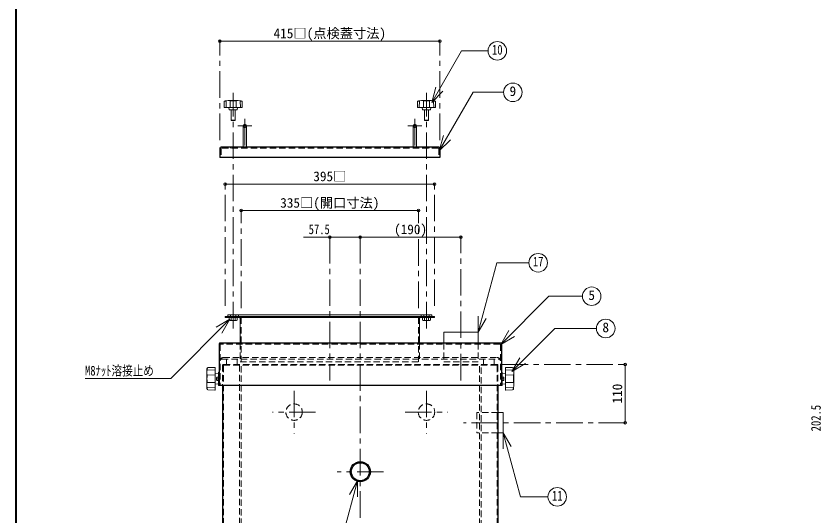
# Model space of a CAD drawing. Units: millimetres at full size, sheet at 1:10; details may follow other scales. Extents: x -2123 to 1927, y -1358 to 1452.
# Drawn here: x -2123 to -603, y -449 to 495 of the extents above; entities that cross this region are included whole.
import ezdxf
from ezdxf.enums import TextEntityAlignment as Align

# ---------------------------------------------------------------- set-up
doc = ezdxf.new("R2010")
doc.units = ezdxf.units.MM
doc.header["$LTSCALE"] = 10
doc.header["$PDMODE"] = 32
doc.header["$PDSIZE"] = 5
doc.linetypes.add('CHAIN1', pattern=[8, 5, -1, 1, -1])
doc.linetypes.add('DASHED1', pattern=[1.8, 1.2, -0.6])
doc.layers.add('0-0', color=7, linetype='Continuous', lineweight=18)
doc.styles.add('ＭＳ ゴシック', font='')
doc.styles.get('ＭＳ ゴシック').set_extended_font_data('MS Gothic')

msp = doc.modelspace()

# ---------------------------------------------------------------- linework, layer by layer
at = {"layer": '0-0', "color": 1, "lineweight": 40}
msp.add_line((-2122.8, -1358.09), (-2122.8, 1451.91), dxfattribs=at)
at = {"layer": '0-0', "color": 4, "linetype": 'CHAIN1', "lineweight": 9}
for p, q in [((-1737.8, 260.41), (-1737.8, 447.41)), ((-1322.8, 260.41), (-1322.8, 447.41)), ((-1712.8, -95.09), (-1712.8, 350.01)), ((-1347.8, -95.09), (-1347.8, 350.01)), ((-1690.8, 300.41), (-1690.8, 247.41)), ((-1369.8, 300.41), (-1369.8, 247.41)), ((-1703.8, 287.41), (-1677.8, 287.41)), ((-1356.8, 287.41), (-1382.8, 287.41)), ((-1727.8, -52.59), (-1727.8, 177.41)), ((-1332.8, -52.59), (-1332.8, 177.41)), ((-1697.8, -56.59), (-1697.8, 127.41)), ((-1362.8, -56.59), (-1362.8, 127.41)), ((-1530.3, 77.41), (-1530.3, -193.09)), ((-1472.8, 77.41), (-1472.8, -818.09)), ((-1282.8, -193.09), (-1282.8, 77.41)), ((-1205.8, -163.09), (-972.8, -163.09)), ((-1597.8, -212.59), (-1597.8, -293.59)), ((-1347.8, -212.59), (-1347.8, -293.59)), ((-1557.3, -253.09), (-1638.3, -253.09)), ((-1388.3, -253.09), (-1307.3, -253.09)), ((-972.8, -273.09), (-1277.8, -273.09)), ((-1428.8, -365.59), (-1516.8, -365.59))]:
    msp.add_line(p, q, dxfattribs=at)
at = {"layer": '0-0', "color": 4, "lineweight": 9}
for p, q in [((-1737.8, 447.41), (-1322.8, 447.41)), ((-1693.8, 287.41), (-1693.8, 247.41)), ((-1687.8, 287.41), (-1687.8, 247.41)), ((-1372.8, 287.41), (-1372.8, 247.41)), ((-1366.8, 287.41), (-1366.8, 247.41)), ((-1727.8, 177.41), (-1332.8, 177.41)), ((-1362.8, 127.41), (-1697.8, 127.41)), ((-1580.3, 77.41), (-1472.8, 77.41)), ((-1472.8, 77.41), (-1282.8, 77.41)), ((-1699.8, -75.59), (-1699.8, -122.59)), ((-1360.8, -75.59), (-1360.8, -122.59)), ((-1250.3, -122.59), (-1250.3, -102.09)), ((-972.8, -163.09), (-972.8, -273.09))]:
    msp.add_line(p, q, dxfattribs=at)
at = {"layer": '0-0'}
for p, q in [((-1337.93, 331.52), (-1330.16, 360.5)), ((-1337.93, 331.52), (-1316.72, 352.74)), ((-1722.21, 335), (-1728.12, 334.69)), ((-1703.81, 335.01), (-1721.79, 335.01)), ((-1703.39, 335), (-1697.48, 334.69)), ((-1357.21, 335), (-1363.12, 334.69)), ((-1356.79, 335.01), (-1338.81, 335.01)), ((-1338.39, 335), (-1332.48, 334.69)), ((-1729.97, 322.63), (-1729.63, 333.14)), ((-1696.03, 322.21), (-1729.57, 322.21)), ((-1726.35, 322.21), (-1725.96, 333.85)), ((-1720.43, 317.78), (-1720.8, 322.21)), ((-1718.28, 322.21), (-1718.67, 333.85)), ((-1707.32, 322.21), (-1706.93, 333.85)), ((-1705.17, 317.78), (-1704.8, 322.21)), ((-1699.25, 322.21), (-1699.64, 333.85)), ((-1695.63, 322.63), (-1695.97, 333.14)), ((-1364.97, 322.63), (-1364.63, 333.14)), ((-1364.57, 322.21), (-1331.03, 322.21)), ((-1361.35, 322.21), (-1360.96, 333.85)), ((-1355.43, 317.78), (-1355.8, 322.21)), ((-1353.28, 322.21), (-1353.67, 333.85)), ((-1342.32, 322.21), (-1341.93, 333.85)), ((-1340.17, 317.78), (-1339.8, 322.21)), ((-1334.25, 322.21), (-1334.64, 333.85)), ((-1330.63, 322.63), (-1330.97, 333.14)), ((-1705.57, 317.41), (-1720.03, 317.41)), ((-1716.8, 297.91), (-1716.8, 317.41)), ((-1708.8, 297.91), (-1708.8, 317.41)), ((-1355.03, 317.41), (-1340.57, 317.41)), ((-1351.8, 297.91), (-1351.8, 317.41)), ((-1343.8, 297.91), (-1343.8, 317.41)), ((-1708.8, 297.91), (-1716.8, 297.91)), ((-1351.8, 297.91), (-1343.8, 297.91)), ((-1323.74, 239.95), (-1315.97, 268.93)), ((-1323.74, 239.95), (-1302.53, 261.16)), ((-1250.37, -102.19), (-1215.24, 28.91)), ((-1215.24, 28.91), (-1154.44, 28.91)), ((-1727.8, -72.59), (-1727.8, -74.59)), ((-1727.8, -72.59), (-1332.8, -72.59)), ((-1332.8, -74.59), (-1727.8, -74.59)), ((-1716.55, -74.89), (-1716.55, -79.59)), ((-1709.05, -74.89), (-1709.05, -79.59)), ((-1351.55, -74.89), (-1351.55, -79.59)), ((-1344.05, -74.89), (-1344.05, -79.59)), ((-1337.8, -69.59), (-1337.8, -72.59)), ((-1332.8, -72.59), (-1332.8, -74.59)), ((-1250.37, -102.19), (-1250.37, -72.19)), ((-1719.17, -77.79), (-1830.77, -189.39)), ((-1719.17, -77.79), (-1745.15, -92.79)), ((-1719.17, -77.79), (-1734.17, -103.77)), ((-1719.05, -80.09), (-1706.55, -80.09)), ((-1341.55, -80.09), (-1354.05, -80.09)), ((-1250.37, -102.19), (-1235.37, -76.21)), ((-1207.57, -125.2), (-1192.57, -99.22)), ((-1207.57, -125.2), (-1181.59, -110.2)), ((-1186.84, -176.29), (-1171.84, -150.31)), ((-1186.84, -176.29), (-1160.86, -161.29)), ((-1762.8, -201.32), (-1762.8, -178.85)), ((-1762.79, -178.32), (-1762.4, -170.94)), ((-1746.8, -173.15), (-1761.35, -173.64)), ((-1747.32, -168.62), (-1760.47, -169.05)), ((-1746.8, -211.05), (-1746.8, -169.12)), ((-1741.26, -180.55), (-1746.8, -180.09)), ((-1740.8, -177.59), (-1739.3, -177.59)), ((-1204.8, -177.59), (-1206.3, -177.59)), ((-1204.34, -180.55), (-1198.8, -180.09)), ((-1198.8, -211.05), (-1198.8, -169.12)), ((-1198.8, -173.15), (-1184.25, -173.64)), ((-1198.29, -168.62), (-1185.14, -169.05)), ((-1182.82, -178.32), (-1183.2, -170.94)), ((-1182.8, -201.32), (-1182.8, -178.85)), ((-1830.77, -189.39), (-1992.63, -189.39)), ((-1746.8, -183.23), (-1761.35, -182.75)), ((-1746.8, -196.94), (-1761.35, -197.43)), ((-1744.05, -187.74), (-1744.05, -192.44)), ((-1743.43, -187.09), (-1740.8, -187.09)), ((-1743.43, -190.09), (-1740.8, -190.09)), ((-1743.43, -193.09), (-1740.8, -193.09)), ((-1202.18, -187.09), (-1204.8, -187.09)), ((-1202.18, -190.09), (-1204.8, -190.09)), ((-1202.18, -193.09), (-1204.8, -193.09)), ((-1201.55, -187.74), (-1201.55, -192.44)), ((-1198.8, -183.23), (-1184.25, -182.75)), ((-1198.8, -196.94), (-1184.25, -197.43)), ((-1762.79, -201.85), (-1762.4, -209.23)), ((-1746.8, -207.02), (-1761.35, -206.54)), ((-1747.32, -211.55), (-1760.47, -211.13)), ((-1741.26, -199.62), (-1746.8, -200.09)), ((-1204.34, -199.62), (-1198.8, -200.09)), ((-1198.8, -207.02), (-1184.25, -206.54)), ((-1198.29, -211.55), (-1185.14, -211.13)), ((-1182.82, -201.85), (-1183.2, -209.23)), ((-1202.8, -254.09), (-1212.8, -254.09)), ((-1202.8, -254.09), (-1202.8, -292.09)), ((-1202.8, -292.09), (-1212.8, -292.09)), ((-1202.81, -292.07), (-1187.81, -318.05)), ((-1202.81, -292.07), (-1202.81, -322.07)), ((-1478.23, -382.87), (-1508.43, -495.58)), ((-1478.23, -382.87), (-1493.23, -408.85)), ((-1478.23, -382.87), (-1478.23, -412.87))]:
    msp.add_line(p, q, dxfattribs=at)
at = {"layer": '0-0', "color": 5, "lineweight": 25}
for p, q in [((-1737.8, 245.41), (-1737.8, 227.41)), ((-1324.8, 247.41), (-1735.8, 247.41)), ((-1322.8, 245.41), (-1322.8, 227.41)), ((-1322.8, 227.41), (-1737.8, 227.41)), ((-1739.3, -124.59), (-1739.3, -202.59)), ((-1208.3, -122.59), (-1737.3, -122.59)), ((-1206.3, -124.59), (-1206.3, -202.59)), ((-1206.3, -202.59), (-1739.3, -202.59)), ((-1732.8, -202.59), (-1732.8, -753.59)), ((-1212.8, -202.59), (-1212.8, -753.59))]:
    msp.add_line(p, q, dxfattribs=at)
at = {"layer": '0-0', "linetype": 'DASHED1'}
for p, q in [((-1735.8, 244.41), (-1735.8, 227.41)), ((-1325.8, 245.41), (-1734.8, 245.41)), ((-1717.8, 245.41), (-1717.8, 247.41)), ((-1707.8, 245.41), (-1707.8, 247.41)), ((-1352.8, 245.41), (-1352.8, 247.41)), ((-1342.8, 245.41), (-1342.8, 247.41)), ((-1324.8, 244.41), (-1324.8, 227.41)), ((-1737.3, -125.59), (-1737.3, -202.59)), ((-1209.3, -124.59), (-1736.3, -124.59)), ((-1208.3, -125.59), (-1208.3, -202.59)), ((-1731.3, -150.09), (-1214.3, -150.09)), ((-1734.3, -153.09), (-1211.3, -153.09)), ((-1732.8, -164.59), (-1732.8, -202.59)), ((-1214.3, -163.09), (-1731.3, -163.09)), ((-1731.3, -165.34), (-1731.3, -752.84)), ((-1215.05, -164.59), (-1730.55, -164.59)), ((-1725.3, -163.09), (-1725.3, -153.09)), ((-1700.8, -164.59), (-1700.8, -721.09)), ((-1697.8, -718.09), (-1697.8, -163.09)), ((-1247.8, -718.09), (-1247.8, -163.09)), ((-1244.8, -721.09), (-1244.8, -164.59)), ((-1220.3, -163.09), (-1220.3, -153.09)), ((-1214.3, -165.34), (-1214.3, -752.84)), ((-1212.8, -164.59), (-1212.8, -202.59))]:
    msp.add_line(p, q, dxfattribs=at)
at = {"layer": '0-0', "color": 4, "linetype": 'DASHED1', "lineweight": 9}
for p, q in [((-1717.8, -74.59), (-1717.8, -69.59)), ((-1707.8, -74.59), (-1707.8, -69.59)), ((-1702.8, -69.59), (-1702.8, -72.59)), ((-1697.8, -74.59), (-1697.8, -158.09)), ((-1362.8, -74.59), (-1362.8, -158.09)), ((-1357.8, -69.59), (-1357.8, -72.59)), ((-1352.8, -74.59), (-1352.8, -69.59)), ((-1342.8, -74.59), (-1342.8, -69.59)), ((-1699.8, -122.59), (-1699.8, -158.09)), ((-1360.8, -122.59), (-1360.8, -158.09)), ((-1315.3, -122.59), (-1315.3, -158.09)), ((-1250.3, -122.59), (-1250.3, -158.09)), ((-1705.3, -163.09), (-1705.3, -153.09)), ((-1699.8, -158.09), (-1360.8, -158.09)), ((-1315.3, -158.09), (-1250.3, -158.09)), ((-1240.3, -163.09), (-1240.3, -153.09)), ((-1252.8, -254.09), (-1252.8, -292.09)), ((-1212.8, -254.09), (-1252.8, -254.09)), ((-1212.8, -292.09), (-1252.8, -292.09))]:
    msp.add_line(p, q, dxfattribs=at)
at = {"layer": '0-0'}
for points in [[(-1337.93, 331.52), (-1281.67, 428.96), (-1231.63, 428.96)], [(-1323.74, 239.95), (-1259.8, 350.68), (-1202.21, 350.68)], [(-1708.8, 297.91), (-1709.3, 297.41), (-1716.3, 297.41), (-1716.8, 297.91)], [(-1351.8, 297.91), (-1351.3, 297.41), (-1344.3, 297.41), (-1343.8, 297.91)], [(-1207.57, -125.2), (-1116.68, -34.31), (-1053.35, -34.31)], [(-1337.8, -69.59), (-1722.8, -69.59), (-1722.8, -72.59)], [(-1720.28, -74.89), (-1720.28, -79.59), (-1719.05, -80.09)], [(-1705.32, -74.89), (-1705.32, -79.59), (-1706.55, -80.09)], [(-1355.28, -74.89), (-1355.28, -79.59), (-1354.05, -80.09)], [(-1340.32, -74.89), (-1340.32, -79.59), (-1341.55, -80.09)], [(-1186.84, -176.29), (-1105.73, -95.18), (-1026.82, -95.18)], [(-1740.8, -177.59), (-1740.8, -202.59), (-1739.3, -202.59)], [(-1204.8, -177.59), (-1204.8, -202.59), (-1206.3, -202.59)], [(-1202.81, -292.07), (-1170.42, -412.96), (-1118.42, -412.96)]]:
    msp.add_lwpolyline(points, dxfattribs=at)
at = {"layer": '0-0', "color": 4, "lineweight": 9}
msp.add_lwpolyline([(-1315.3, -122.59), (-1315.3, -102.09), (-1250.3, -102.09)], dxfattribs=at)
at = {"layer": '0-0'}
for centre in [(-1214.13, 428.96), (-1184.71, 350.68), (-1136.94, 28.91), (-1035.85, -34.31), (-1009.32, -95.18), (-1100.92, -412.96)]:
    msp.add_circle(centre, 17.5, dxfattribs=at)
at = {"layer": '0-0', "color": 4, "linetype": 'DASHED1', "lineweight": 9}
for centre in [(-1597.8, -253.09), (-1347.8, -253.09)]:
    msp.add_circle(centre, 15.5, dxfattribs=at)
at = {"layer": '0-0', "color": 5, "lineweight": 25}
for radius in [19, 17]:
    msp.add_circle((-1472.8, -365.59), radius, dxfattribs=at)
at = {"layer": '0-0'}
for centre, radius, start, end in [((-1728.03, 333.09), 1.6, 93.01913, 178.15415), ((-1721.79, 327.01), 8, 90, 93.01913), ((-1712.8, 291.14), 43.47, 82.70127, 97.29873), ((-1703.81, 327.01), 8, 86.98087, 90), ((-1697.57, 333.09), 1.6, 1.84585, 86.98087), ((-1363.03, 333.09), 1.6, 93.01913, 178.15415), ((-1356.79, 327.01), 8, 90, 93.01913), ((-1347.8, 291.14), 43.47, 82.70127, 97.29873), ((-1338.81, 327.01), 8, 86.98087, 90), ((-1332.57, 333.09), 1.6, 1.84585, 86.98087), ((-1729.57, 322.61), 0.4, 178.15415, 270), ((-1728.41, 332.56), 1.66, 93.02757, 128.73305), ((-1728.34, 326.25), 7.97, 72.62002, 91.09064), ((-1718.27, 333.86), 0.4, 97.29873, 181.90915), ((-1707.33, 333.86), 0.4, 358.09085, 82.70127), ((-1697.26, 326.25), 7.97, 88.90936, 107.37998), ((-1697.2, 332.56), 1.66, 51.26695, 86.97243), ((-1696.03, 322.61), 0.4, 270, 1.84585), ((-1364.57, 322.61), 0.4, 178.15415, 270), ((-1363.41, 332.56), 1.66, 93.02757, 128.73305), ((-1363.34, 326.25), 7.97, 72.62002, 91.09064), ((-1353.27, 333.86), 0.4, 97.29873, 181.90915), ((-1342.33, 333.86), 0.4, 358.09085, 82.70127), ((-1332.26, 326.25), 7.97, 88.90936, 107.37998), ((-1332.2, 332.56), 1.66, 51.26695, 86.97243), ((-1331.03, 322.61), 0.4, 270, 1.84585), ((-1720.03, 317.81), 0.4, 184.76364, 270), ((-1705.57, 317.81), 0.4, 270, 355.23636), ((-1355.03, 317.81), 0.4, 184.76364, 270), ((-1340.57, 317.81), 0.4, 270, 355.23636), ((-1719.98, -74.89), 0.3, 90, 180), ((-1716.85, -74.89), 0.3, 0, 90), ((-1716.25, -74.89), 0.3, 90, 180), ((-1709.35, -74.89), 0.3, 0, 90), ((-1708.75, -74.89), 0.3, 90, 180), ((-1705.62, -74.89), 0.3, 0, 90), ((-1354.98, -74.89), 0.3, 90, 180), ((-1351.85, -74.89), 0.3, 0, 90), ((-1351.25, -74.89), 0.3, 90, 180), ((-1344.35, -74.89), 0.3, 0, 90), ((-1343.75, -74.89), 0.3, 90, 180), ((-1340.62, -74.89), 0.3, 0, 90), ((-1719.28, -72.44), 7.65, 271.74524, 290.89913), ((-1712.8, -65.75), 14.33, 254.82182, 285.17818), ((-1706.32, -72.44), 7.65, 249.10087, 268.25476), ((-1354.28, -72.44), 7.65, 271.74524, 290.89913), ((-1347.8, -65.75), 14.33, 254.82182, 285.17818), ((-1341.32, -72.44), 7.65, 249.10087, 268.25476), ((-1752.8, -178.85), 10, 176.98087, 180), ((-1760.4, -171.05), 2, 91.84585, 176.98087), ((-1759.73, -170.58), 2.07, 141.26695, 176.97243), ((-1751.84, -170.66), 9.96, 178.90936, 197.37998), ((-1747.3, -169.12), 0.5, 0, 91.84585), ((-1741.3, -181.05), 0.5, 0, 85.23636), ((-1204.3, -181.05), 0.5, 94.76364, 180), ((-1198.3, -169.12), 0.5, 88.15415, 180), ((-1185.2, -171.05), 2, 3.01913, 88.15415), ((-1193.76, -170.66), 9.96, 342.62002, 1.09064), ((-1185.87, -170.58), 2.07, 3.02757, 38.73305), ((-1192.8, -178.85), 10, 0, 3.01913), ((-1707.96, -190.09), 54.34, 172.70127, 187.29873), ((-1761.37, -183.25), 0.5, 88.09085, 172.70127), ((-1761.37, -196.93), 0.5, 187.29873, 271.90915), ((-1741.95, -188.59), 2.11, 134.62454, 225.37546), ((-1741.95, -191.59), 2.11, 134.62454, 225.37546), ((-1742.48, -188.62), 1.79, 121.62812, 150.75937), ((-1742.48, -191.56), 1.79, 209.24063, 238.37188), ((-1203.12, -188.62), 1.79, 29.24063, 58.37188), ((-1203.66, -188.59), 2.11, 314.62454, 45.37546), ((-1203.66, -191.59), 2.11, 314.62454, 45.37546), ((-1203.12, -191.56), 1.79, 301.62812, 330.75937), ((-1184.24, -183.25), 0.5, 7.29873, 91.90915), ((-1184.24, -196.93), 0.5, 268.09085, 352.70127), ((-1237.64, -190.09), 54.34, 352.70127, 7.29873), ((-1752.8, -201.32), 10, 180, 183.01913), ((-1760.4, -209.13), 2, 183.01913, 268.15415), ((-1751.84, -209.51), 9.96, 162.62002, 181.09064), ((-1759.73, -209.59), 2.07, 183.02757, 218.73305), ((-1747.3, -211.05), 0.5, 268.15415, 0), ((-1741.3, -199.13), 0.5, 274.76364, 0), ((-1204.3, -199.13), 0.5, 180, 265.23636), ((-1198.3, -211.05), 0.5, 180, 271.84585), ((-1185.2, -209.13), 2, 271.84585, 356.98087), ((-1193.76, -209.51), 9.96, 358.90936, 17.37998), ((-1185.87, -209.59), 2.07, 321.26695, 356.97243), ((-1192.8, -201.32), 10, 356.98087, 0)]:
    msp.add_arc(centre, radius, start, end, dxfattribs=at)
at = {"layer": '0-0', "color": 4, "lineweight": 9}
for centre, radius, start, end in [((-1690.8, 287.41), 3, 360, 180), ((-1369.8, 287.41), 3, 360, 180), ((-1700.8, -75.59), 1, 0, 90), ((-1359.8, -75.59), 1, 90, 180)]:
    msp.add_arc(centre, radius, start, end, dxfattribs=at)
at = {"layer": '0-0', "color": 4, "linetype": 'DASHED1', "lineweight": 9}
for centre, radius, start, end in [((-1690.8, 287.41), 3, 180, 0), ((-1369.8, 287.41), 3, 180, 0), ((-1699.8, -74.59), 2, 0, 90), ((-1360.8, -74.59), 2, 90, 180)]:
    msp.add_arc(centre, radius, start, end, dxfattribs=at)
at = {"layer": '0-0', "color": 5, "lineweight": 25}
for centre, start, end in [((-1735.8, 245.41), 90, 180), ((-1324.8, 245.41), 0, 90), ((-1737.3, -124.59), 90, 180), ((-1208.3, -124.59), 0, 90)]:
    msp.add_arc(centre, 2, start, end, dxfattribs=at)
at = {"layer": '0-0', "linetype": 'DASHED1'}
for centre, radius, start, end in [((-1734.8, 244.41), 1, 90, 180), ((-1325.8, 244.41), 1, 0, 90), ((-1736.3, -125.59), 1, 90, 180), ((-1209.3, -125.59), 1, 0, 90), ((-1731.3, -156.09), 6, 90, 180), ((-1214.3, -156.09), 6, 0, 90), ((-1734.3, -156.09), 3, 90, 180), ((-1731.3, -164.59), 1.5, 90, 180), ((-1730.55, -165.34), 0.75, 90, 180), ((-1215.05, -165.34), 0.75, 0, 90), ((-1214.3, -164.59), 1.5, 0, 90), ((-1211.3, -156.09), 3, 0, 90)]:
    msp.add_arc(centre, radius, start, end, dxfattribs=at)
at = {"layer": '0-0', "color": 1}
for p in [(-1737.8, 447.41), (-1322.8, 447.41), (-1727.8, 177.41), (-1332.8, 177.41), (-1697.8, 127.41), (-1362.8, 127.41), (-1530.3, 77.41), (-1472.8, 77.41), (-1282.8, 77.41), (-972.8, -163.09), (-972.8, -273.09)]:
    msp.add_point(p, dxfattribs=at)

# ---------------------------------------------------------------- texts
at = {"layer": '0-0', "style": 'ＭＳ ゴシック'}
for s, p in [('415□(点検蓋寸法)', (-1636.55, 447.41)), ('9', (-1190.96, 338.18)), ('395□', (-1561.55, 177.41)), ('335□(開口寸法)', (-1624.05, 127.41)), ('(190)', (-1409.05, 77.41)), ('5', (-1042.1, -46.81)), ('8', (-1015.57, -107.68))]:
    msp.add_text(s, height=18.33, dxfattribs=at).set_placement(p, align=Align.BOTTOM_LEFT)
at = {"layer": '0-0', "style": 'ＭＳ ゴシック', "width": 0.8}
for s, p in [('10', (-1224.13, 416.46)), ('57.5', (-1570.3, 77.41)), ('17', (-1146.94, 16.41)), ('M8ﾅｯﾄ溶接止め', (-1992.63, -189.39)), ('11', (-1110.92, -425.46))]:
    msp.add_text(s, height=18.33, dxfattribs=at).set_placement(p, align=Align.BOTTOM_LEFT)
at = {"layer": '0-0', "style": 'ＭＳ ゴシック'}
msp.add_text('110', height=18.33, rotation=90, dxfattribs=at).set_placement((-972.8, -236.84), align=Align.BOTTOM_LEFT)
at = {"layer": '0-0', "style": 'ＭＳ ゴシック', "width": 0.8}
msp.add_text('202.5', height=18.33, rotation=90, dxfattribs=at).set_placement((-597.8, -289.34), align=Align.BOTTOM_LEFT)

doc.saveas('drawing.dxf')
